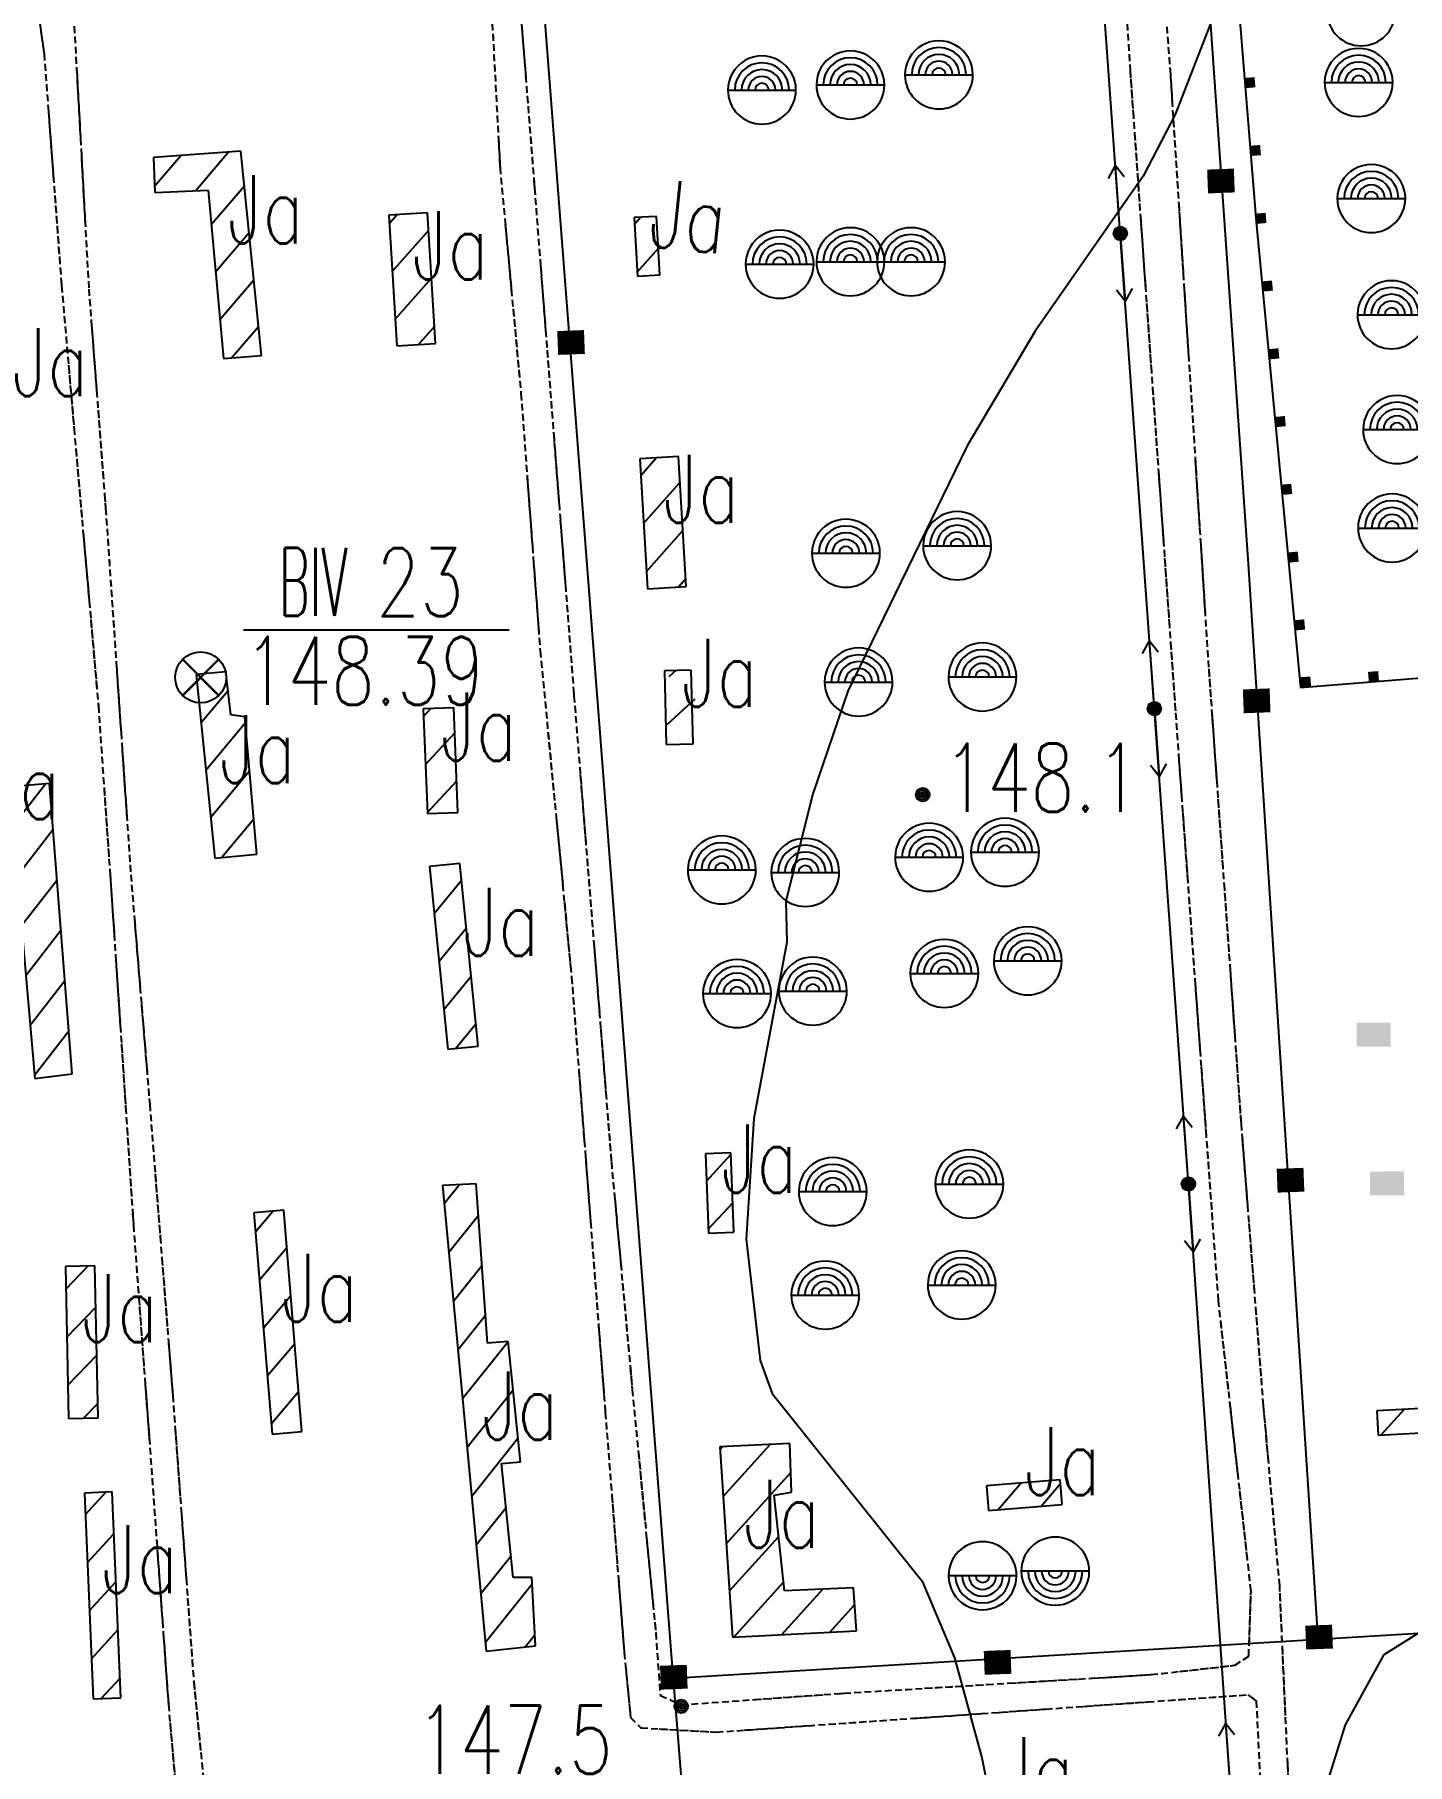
# Model space of a CAD drawing. Extents: x 408766 to 414302, y 5156573 to 5161925.
# Drawn here: x 410005 to 410408, y 5158211 to 5158719 of the extents above; entities that cross this region are included whole.
import ezdxf

# ---------------------------------------------------------------- set-up
doc = ezdxf.new("R2010")
doc.units = 0
doc.header["$LTSCALE"] = 1000
for name, pattern in [('0001', [0.5, 0.5, 0]), ('4350', [0.003, 0.002, -0.001]), ('5130', [1, 1, 0]), ('5310', [1, 1, 0]), ('5400', [1, 1, 0]), ('8111', [1, 1, 0]), ('8112', [1, 1, 0]), ('9995', [0.001, 0, -0.001])]:
    doc.linetypes.add(name, pattern=pattern)
doc.layers.get('0').update_dxf_attribs({"linetype": 'CONTINUOUS'})
for name, color, linetype in [('0001', 1, 'CONTINUOUS'), ('0001ADD', 1, 'CONTINUOUS'), ('0002', 2, 'CONTINUOUS'), ('0002ADD', 2, 'CONTINUOUS'), ('0003ADD', 3, 'CONTINUOUS'), ('0003BAK', 3, 'CONTINUOUS'), ('0005ADD', 5, 'CONTINUOUS'), ('0007', 7, 'CONTINUOUS'), ('0010', 10, 'CONTINUOUS'), ('0010ADD', 10, 'CONTINUOUS'), ('0013', 13, 'CONTINUOUS'), ('0014', 151, 'CONTINUOUS'), ('0015', 15, 'CONTINUOUS'), ('0017', 85, 'CONTINUOUS')]:
    doc.layers.add(name, color=color, linetype=linetype)
doc.styles.add('CADSLDXJ', font='romanc', dxfattribs={"bigfont": 'cadsldxj'})
doc.styles.add('SIMPLEX', font='simplex.shx', dxfattribs={"width": 0.75, "height": 20})

# ---------------------------------------------------------------- blocks, each defined once
blk = doc.blocks.new('8140')
for radius in [0.0002, 0.0001408438795997714, 8.315594389635764e-05, 3.012139848380626e-05]:
    blk.add_circle((0, 0), radius)
at = {"flags": 1}
blk.add_attdef('8140', (0, 0), '', height=1e-07, dxfattribs=at)
blk = doc.blocks.new('1740')
for p, q in [((0.0005231789321881345, 0.0005373210678118655), (-0.0005373210678118655, -0.0005231789321881345)), ((-0.0005373210678118655, 0.0005231789321881345), (0.0005231789321881345, -0.0005373210678118655)), ((0.00053025, 0.00053025), (-0.00053025, -0.00053025)), ((-0.00053025, 0.00053025), (0.00053025, -0.00053025)), ((0.00053025, 0.00053025), (-0.00053025, -0.00053025)), ((-0.0005231789321881345, 0.0005373210678118655), (0.0005373210678118655, -0.0005231789321881345)), ((0.0005373210678118655, 0.0005231789321881345), (-0.0005231789321881345, -0.0005373210678118655))]:
    blk.add_line(p, q)
blk.add_circle((0, 0), 0.00075)
at = {"color": 0, "flags": 1}
blk.add_attdef('1740', (0, 0), '', height=1e-08, dxfattribs=at)
blk = doc.blocks.new('5130')
blk.add_hatch(color=256).paths.add_polyline_path([(0.0002, 0, 1), (-0.0002, 0, 1)])
for points in [[(0, 0), (0.002, 0)], [(0.00163791951807736, 0.0002329556220974421), (0.002, 0), (0.001658335508446954, -0.0002290562335962028)]]:
    blk.add_lwpolyline(points)
blk.add_circle((0, 0), 0.0002)
at = {"flags": 1}
blk.add_attdef('5130', (0, 0), '', height=1e-06, dxfattribs=at)
blk = doc.blocks.new('5131')
for points in [[(-0.00163791951807736, -0.0002329556220974419), (-0.002, 2.449212707644754e-19), (-0.001658335508446954, 0.000229056233596203)], [(0, 0), (-0.002, 2.449212707644754e-19)]]:
    blk.add_lwpolyline(points)
at = {"flags": 1}
blk.add_attdef('5131', (0, 0), '', height=1e-10, dxfattribs=at)
blk = doc.blocks.new('3241')
blk.add_lwpolyline([(-0.001, 0), (0.001, 0)])
for radius, start, end in [(0.001, 359.9998770684631, 180.0000695068902), (0.0008, 0, 180), (0.0006, 0, 180), (0.0004, 0, 180), (0.0002, 0, 180), (0.001, 180.0000915167294, 359.9998163741554)]:
    blk.add_arc((0, 0), radius, start, end)
at = {"flags": 1}
blk.add_attdef('3241', (0, 0), '', height=1e-11, dxfattribs=at)
blk = doc.blocks.new('2111')
h = blk.add_hatch(color=256)
h.paths.add_polyline_path([(0.0005, 0.0003499999999999999), (-0.0005, 0.00035), (-0.0005, -0.00035), (0.0005, -0.00035)])
h.paths.add_polyline_path([(-1.071428571428571e-09, -2.5e-09), (3.392857142857143e-08, -2.5e-09), (3.392857142857143e-08, 1.25e-08), (-1.071428571428571e-09, 1.25e-08)], flags=24)
blk.add_line((0.0005, -0.00035), (0.0005, -0.00035))
at = {"style": 'CADSLDXJ', "flags": 1}
blk.add_attdef('2111', (0, 0), '', height=1e-08, dxfattribs=at)
blk = doc.blocks.new('3244')
blk.add_lwpolyline([(0.001, -1.224606353822377e-19), (-0.001, 1.224606353822377e-19)])
for radius, start, end in [(0.001, 9.151672939466948e-05, 179.9998163741555), (0.001, 179.9998770684631, 6.950689016349543e-05), (0.0008, 180, 0), (0.0006, 180, 0), (0.0004, 180, 0), (0.0002, 180, 0)]:
    blk.add_arc((0, 0), radius, start, end)
at = {"flags": 1}
blk.add_attdef('3244', (0, 0), '', height=1e-08, dxfattribs=at)

msp = doc.modelspace()

# ---------------------------------------------------------------- hatches: boundary and pattern name
at = {"layer": '0001ADD', "linetype": '0001'}
h = msp.add_hatch(dxfattribs=at)
h.set_pattern_fill('U', color=256, scale=10, angle=49.47926324738783, style=0, pattern_type=0)
h.set_pattern_definition([(49.47926324738783, (0, 0), (-7.601708645714712, 6.497232154207374), [])])
h.paths.add_polyline_path([(410060.5210681892, 5158623.914635821), (410071.6050864565, 5158624.782930651), (410065.5197385396, 5158684.912429328), (410039.8743633548, 5158682.958768987), (410040.3090386046, 5158672.756289605), (410055.9570519725, 5158673.407513754)])
h = msp.add_hatch(dxfattribs=at)
h.set_pattern_fill('U', color=256, scale=10, angle=48.4641116775116, style=0, pattern_type=0)
h.set_pattern_definition([(48.4641116775116, (0, 0), (-7.485405289783279, 6.630890411376477), [])])
h.paths.add_polyline_path([(410111.3919457065, 5158627.674648165), (410122.7492698645, 5158628.362151637), (410120.4281903101, 5158666.709621199), (410109.0708661522, 5158666.022117727)])
h = msp.add_hatch(dxfattribs=at)
h.set_pattern_fill('U', color=256, scale=10, angle=48.19074877395953, style=0, pattern_type=0)
h.set_pattern_definition([(48.19074877395953, (-516660.4721832072, 67395.10421145428), (-7.45368368730878, 6.666528293613325), [])])
h.paths.add_polyline_path([(410182.0450950929, 5158648.129013324), (410188.6547192301, 5158648.497478122), (410187.6951029897, 5158665.713301401), (410181.0854788526, 5158665.344836604)])
h = msp.add_hatch(dxfattribs=at)
h.set_pattern_fill('U', color=256, scale=10, angle=48.46405083114058, style=0, pattern_type=0)
h.set_pattern_definition([(48.46405083114058, (0, 0), (-7.485398247975601, 6.630898360644943), [])])
h.paths.add_polyline_path([(410185.041368907, 5158556.269312966), (410196.3986930649, 5158556.956804332), (410194.0888567407, 5158595.119192083), (410182.7315325828, 5158594.431700717)])
h = msp.add_hatch(dxfattribs=at)
h.set_pattern_fill('U', color=256, scale=10, angle=50.07351926288283, style=0, pattern_type=0)
h.set_pattern_definition([(50.07351926288283, (0, 0), (-7.668686072323805, 6.418041284079349), [])])
h.paths.add_polyline_path([(410057.9058372108, 5158477.183704268), (410070.29468364, 5158478.283608139), (410066.7156920069, 5158518.705468853), (410062.5860765305, 5158519.255420789), (410061.2095380384, 5158531.904436368), (410052.3996832423, 5158531.079502412)])
h = msp.add_hatch(dxfattribs=at)
h.set_pattern_fill('U', color=256, scale=10, angle=42.51340676477579, style=0, pattern_type=0)
h.set_pattern_definition([(42.51340676477579, (0, 0), (-6.757627062557568, 7.371192337972845), [])])
h.paths.add_polyline_path([(410190.547966314, 5158510.894313791), (410198.463659174, 5158510.550562055), (410199.405264858, 5158532.23008489), (410191.4895719979, 5158532.573836626)])
h = msp.add_hatch(dxfattribs=at)
h.set_pattern_fill('U', color=256, scale=10, angle=47.24304769748964, style=0, pattern_type=0)
h.set_pattern_definition([(47.24304769748964, (0, 0), (-7.342401379610041, 6.788898436469687), [])])
h.paths.add_polyline_path([(410120.349571083, 5158490.220098771), (410129.3411934065, 5158490.572287841), (410128.1355835998, 5158521.357292189), (410119.1439612763, 5158521.00510312)])
h = msp.add_hatch(dxfattribs=at)
h.set_pattern_fill('U', color=256, scale=10, angle=52.11655030829089, style=0, pattern_type=0)
h.set_pattern_definition([(52.11655030829089, (0, 0), (-7.892614927206903, 6.140572417196199), [])])
h.paths.add_polyline_path([(410005.0131126935, 5158412.393056974), (410016.0254206306, 5158413.767942866), (410009.4016328693, 5158499.104768341), (409957.9191059332, 5158494.705104432), (409957.6437940116, 5158482.606052894), (409998.6646368539, 5158485.355836784)])
h = msp.add_hatch(dxfattribs=at)
h.set_pattern_fill('U', color=256, scale=10, angle=50.67250783360658, style=0, pattern_type=0)
h.set_pattern_definition([(50.67250783360658, (511878.5121338507, -15278.0230123857), (-7.735362062573138, 6.337521105361641), [])])
h.paths.add_polyline_path([(410126.3195982582, 5158421.050152221), (410135.2279378656, 5158421.935005865), (410129.8978383068, 5158475.599690119), (410120.9894986994, 5158474.714836474)])
h = msp.add_hatch(dxfattribs=at)
h.set_pattern_fill('U', color=256, scale=10, angle=47.14501627611589, style=0, pattern_type=0)
h.set_pattern_definition([(47.14501627611588, (193359.1875659975, -11739.12423556577), (-7.330775029281314, 6.801451129727062), [])])
h.paths.add_polyline_path([(410202.8791182368, 5158367.002452102), (410210.3645582653, 5158367.282819984), (410209.4912799848, 5158390.602103529), (410202.0058399563, 5158390.321735648)])
h = msp.add_hatch(dxfattribs=at)
h.set_pattern_fill('U', color=256, scale=10, angle=51.33267119403411, style=0, pattern_type=0)
h.set_pattern_definition([(51.33267119403411, (0, 0), (-7.807868062492557, 6.247975377569019), [])])
h.paths.add_polyline_path([(410137.6668978928, 5158244.12720554), (410152.107977413, 5158245.729851018), (410151.0382560877, 5158265.851947268), (410145.5114294416, 5158265.851947268), (410142.1431977632, 5158299.324701458), (410147.6789354104, 5158299.805496312), (410144.0686708093, 5158335.143809102), (410138.0515490635, 5158334.663026354), (410134.6788830008, 5158381.422874012), (410124.8108151627, 5158380.942079158)])
h = msp.add_hatch(dxfattribs=at)
h.set_pattern_fill('U', color=256, scale=9.999999999999998, angle=49.71994496524898, style=0, pattern_type=0)
h.set_pattern_definition([(49.71994496524898, (161126.0878795075, -10282.6350464439), (-7.628934344406, 6.465242514302352), [])])
h.paths.add_polyline_path([(410074.7951557741, 5158307.95445411), (410083.523891781, 5158308.67514598), (410078.1572409575, 5158373.678921597), (410069.4285049505, 5158372.958229728)])
h = msp.add_hatch(dxfattribs=at)
h.set_pattern_fill('U', color=256, scale=10, angle=46.19206603239702, style=0, pattern_type=0)
h.set_pattern_definition([(46.19206603239702, (0, 0), (-7.216643774436172, 6.922431121570776), [])])
h.paths.add_polyline_path([(410014.9853674484, 5158312.499446442), (410023.639976559, 5158312.679535697), (410022.7098330137, 5158357.393353934), (410014.0552239031, 5158357.21326468)])
h = msp.add_hatch(dxfattribs=at)
h.set_pattern_fill('U', color=256, scale=10, angle=47.89231189812153, style=0, pattern_type=0)
h.set_pattern_definition([(47.89231189812153, (0, 0), (-7.418858746483956, 6.705261732379916), [])])
h.paths.add_polyline_path([(410399.5907373837, 5158307.662239606), (410448.9972544821, 5158310.158419282), (410448.6376353101, 5158317.277202376), (410399.2311182117, 5158314.7810227)])
h = msp.add_hatch(dxfattribs=at)
h.set_pattern_fill('U', color=256, scale=10, angle=47.89512291183134, style=0, pattern_type=0)
h.set_pattern_definition([(47.89512291183134, (0, 0), (-7.419187707381842, 6.704897744383143), [])])
h.paths.add_polyline_path([(410209.9838519354, 5158248.285430974), (410246.4092577803, 5158250.127553881), (410245.4870958743, 5158262.792136765), (410225.1995339424, 5158261.871075311), (410222.2025024689, 5158289.963413334), (410227.2743823938, 5158290.884474788), (410226.8133119988, 5158305.16090311), (410206.2951831953, 5158304.239841656)])
h = msp.add_hatch(dxfattribs=at)
h.set_pattern_fill('U', color=256, scale=9.999999999999998, angle=47.41652204677565, style=0, pattern_type=0)
h.set_pattern_definition([(47.41652204677565, (496901.1768133373, -15541.50825415831), (-7.362922432526068, 6.766636775577983), [])])
h.paths.add_polyline_path([(410022.2400690629, 5158230.11431546), (410030.3260745188, 5158230.455554478), (410027.7744121488, 5158290.92887075), (410019.6884066928, 5158290.58763173)])

# ---------------------------------------------------------------- linework, layer by layer
at = {"layer": '0001', "linetype": '0001'}
for points in [[(410060.5210681892, 5158623.914635821), (410071.6050864565, 5158624.782930651), (410065.5197385396, 5158684.912429328), (410039.8743633548, 5158682.958768987), (410040.3090386046, 5158672.756289605), (410055.9570519725, 5158673.407513754)], [(410111.3919457065, 5158627.674648165), (410122.7492698645, 5158628.362151637), (410120.4281903101, 5158666.709621199), (410109.0708661522, 5158666.022117727)], [(410182.0450950929, 5158648.129013324), (410188.6547192301, 5158648.497478122), (410187.6951029897, 5158665.713301401), (410181.0854788526, 5158665.344836604)], [(410185.041368907, 5158556.269312966), (410196.3986930649, 5158556.956804332), (410194.0888567407, 5158595.119192083), (410182.7315325828, 5158594.431700717)], [(410057.9058372108, 5158477.183704268), (410070.29468364, 5158478.283608139), (410066.7156920069, 5158518.705468853), (410062.5860765305, 5158519.255420789), (410061.2095380384, 5158531.904436368), (410052.3996832423, 5158531.079502412)], [(410190.5213271272, 5158510.526840098), (410198.4417670639, 5158510.734180206), (410197.8740404585, 5158532.426713902), (410189.9536005218, 5158532.219373794)], [(410120.349571083, 5158490.220098771), (410129.3411934065, 5158490.572287841), (410128.1355835998, 5158521.357292189), (410119.1439612763, 5158521.00510312)], [(410005.0131126935, 5158412.393056974), (410016.0254206306, 5158413.767942866), (410009.4016328693, 5158499.104768341), (409957.9191059332, 5158494.705104432), (409957.6437940116, 5158482.606052894), (409998.6646368539, 5158485.355836784)], [(410126.3195982582, 5158421.050152221), (410135.2279378656, 5158421.935005865), (410129.8978383068, 5158475.599690119), (410120.9894986994, 5158474.714836474)], [(410202.8791182368, 5158367.002452102), (410210.3645582653, 5158367.282819984), (410209.4912799848, 5158390.602103529), (410202.0058399563, 5158390.321735648)], [(410137.6668978928, 5158244.12720554), (410152.107977413, 5158245.729851018), (410151.0382560877, 5158265.851947268), (410145.5114294416, 5158265.851947268), (410142.1431977632, 5158299.324701458), (410147.6789354104, 5158299.805496312), (410144.0686708093, 5158335.143809102), (410138.0515490635, 5158334.663026354), (410134.6788830008, 5158381.422874012), (410124.8108151627, 5158380.942079158)], [(410074.7951557741, 5158307.95445411), (410083.523891781, 5158308.67514598), (410078.1572409575, 5158373.678921597), (410069.4285049505, 5158372.958229728)], [(410014.9853674484, 5158312.499446442), (410023.639976559, 5158312.679535697), (410022.7098330137, 5158357.393353934), (410014.0552239031, 5158357.21326468)], [(410399.5907373837, 5158307.662239606), (410448.9972544821, 5158310.158419282), (410448.6376353101, 5158317.277202376), (410399.2311182117, 5158314.7810227)], [(410209.9838519354, 5158248.285430974), (410246.4092577803, 5158250.127553881), (410245.4870958743, 5158262.792136765), (410225.1995339424, 5158261.871075311), (410222.2025024689, 5158289.963413334), (410227.2743823938, 5158290.884474788), (410226.8133119988, 5158305.16090311), (410206.2951831953, 5158304.239841656)], [(410285.1680789182, 5158285.526659053), (410306.8213256585, 5158287.234087254), (410306.2515292405, 5158294.460709489), (410284.5982825001, 5158292.753281288)], [(410022.2400690629, 5158230.11431546), (410030.3260745188, 5158230.455554478), (410027.7744121488, 5158290.92887075), (410019.6884066928, 5158290.58763173)]]:
    msp.add_lwpolyline(points, close=True, dxfattribs=at)
at = {"layer": '0001ADD', "linetype": '0001'}
for p, q in [((410287.9858138925, 5158285.748846525), (410294.6425903633, 5158293.545307293)), ((410300.5956405048, 5158286.743171941), (410306.3304466265, 5158293.45981492))]:
    msp.add_line(p, q, dxfattribs=at)
at = {"layer": '0002', "linetype": '5130'}
msp.add_lwpolyline([(409624.5082179944, 5158685.742677473), (409800.6376578804, 5158697.648771915), (409811.8799836701, 5158568.860974045), (409853.2059332739, 5158571.362576856), (409888.4303388998, 5158197.153712978), (409916.68748202, 5158047.061309012), (410188.344056161, 5157872.285431345), (410375.7241838187, 5157923.65931413), (410343.8806584248, 5158381.420719284), (410301.7681334964, 5158969.558937315), (410272.6519023089, 5159369.069500232), (410303.7046291551, 5159372.718398825), (410325.9286656296, 5159389.138430387), (410751.713798297, 5159423.1987232), (410952.6645358212, 5159439.827303372), (410927.0423883641, 5159780.179508333), (410914.2892889322, 5159966.845441034), (410927.1031183139, 5159963.354939154), (410911.8641029987, 5160209.347480169)], dxfattribs=at)
at = {"layer": '0003ADD', "linetype": '4350'}
for points in [[(410137.9425535318, 5158738.008500024), (410138.6111894884, 5158737.266459111), (410139.6325003083, 5158718.29277538)], [(410015.9810556707, 5158733.536310329), (410017.0841441962, 5158713.566753606)], [(410147.7116198491, 5158726.043183393), (410149.287540212, 5158706.105368191)], [(410006.6444050539, 5158721.659192137), (410007.7819845326, 5158713.478383813), (410008.6632905939, 5158701.771030928)], [(410327.8093694763, 5158695.007801905), (410326.8647852884, 5158708.361292345), (410326.441436384, 5158714.9608706)], [(410339.2136667234, 5158699.033733093), (410338.6699611526, 5158707.460216599), (410337.7968369127, 5158718.983178359)], [(410139.901250029, 5158713.300003245), (410140.9762489116, 5158693.328914708)], [(410017.3599163276, 5158708.574364426), (410018.4630048532, 5158688.604807703)], [(410149.6815203027, 5158701.120914391), (410151.2574406656, 5158681.18309919)], [(410009.0386186251, 5158696.785137942), (410010.5399307503, 5158676.841565997)], [(410329.5733835619, 5158670.070114476), (410328.1621722935, 5158690.02026442)], [(410340.8234049227, 5158674.085612063), (410339.5356143633, 5158694.044108887)], [(410141.2449986322, 5158688.336142573), (410141.690257073, 5158680.064230959), (410142.7717431028, 5158668.398138995)], [(410018.7387769846, 5158683.612418522), (410019.8418655102, 5158663.642861799)], [(410151.6514207562, 5158676.19864539), (410151.8195734994, 5158674.071254693), (410153.2039508066, 5158656.258996829)], [(410010.9152587815, 5158671.855673011), (410012.4165709066, 5158651.912101067)], [(410342.4331431221, 5158649.137491032), (410341.1453525626, 5158669.095987857)], [(410331.3373976476, 5158645.132427047), (410329.926186379, 5158665.08257699)], [(410020.1176376415, 5158658.650472619), (410020.9075722524, 5158644.350039196), (410021.3422112367, 5158638.688933887)], [(410143.2332809826, 5158663.419486287), (410145.0794325019, 5158643.504875456)], [(410153.5913848471, 5158651.274029942), (410155.1411210094, 5158631.334162395)], [(410012.7918989378, 5158646.926208081), (410012.9134330211, 5158645.31173785), (410014.5171762395, 5158627.000873186)], [(410344.0428813215, 5158624.189370003), (410342.755090762, 5158644.147866827)], [(410145.5409703817, 5158638.526222748), (410147.387121901, 5158618.611611917)], [(410333.1014117331, 5158620.194739618), (410331.6902004647, 5158640.144889561)], [(410021.724966532, 5158633.703605574), (410023.2559877133, 5158613.762292325)], [(410155.5285550499, 5158626.349195507), (410157.0782912122, 5158606.40932796)], [(410014.9534274093, 5158622.019941052), (410016.6984320886, 5158602.096212518)], [(410345.6526195208, 5158599.241248973), (410344.3648289613, 5158619.199745797)], [(410147.8486076489, 5158613.63295485), (410149.3350225464, 5158593.688267067)], [(410334.8654258188, 5158595.257052189), (410333.4542145503, 5158615.207202133)], [(410023.6387430086, 5158608.776964012), (410025.1697641898, 5158588.835650762)], [(410157.4657252528, 5158601.424361072), (410159.015461415, 5158581.484493525)], [(410017.1346832584, 5158597.115280385), (410018.8796879377, 5158577.191551852)], [(410347.2623577202, 5158574.293127943), (410345.9745671607, 5158594.251624767)], [(410149.7066262707, 5158588.702095122), (410151.1930411682, 5158568.757407339)], [(410336.6294399044, 5158570.31936476), (410335.2182286359, 5158590.269514703)], [(410025.5525194851, 5158583.850322449), (410025.8548882084, 5158579.91201676), (410026.9541976178, 5158563.899604178)], [(410019.3159391076, 5158572.210619719), (410021.0609437868, 5158552.286891186)], [(410159.4028954555, 5158576.499526638), (410160.9526316178, 5158556.55965909)], [(410348.8720959195, 5158549.345006913), (410347.58430536, 5158569.303503737)], [(410151.5646448926, 5158563.771235393), (410153.0510597901, 5158543.826547611)], [(410338.39345399, 5158545.381677331), (410336.9822427215, 5158565.331827275)], [(410027.2966593896, 5158558.911345972), (410028.6665064767, 5158538.958313146)], [(410021.4971949566, 5158547.305959052), (410023.2421996359, 5158527.382230518)], [(410161.3400656583, 5158551.574692203), (410162.8898018206, 5158531.634824655)], [(410350.5388164343, 5158524.40074716), (410349.9117168072, 5158533.232705086), (410349.1940435594, 5158544.355382707)], [(410153.4226635144, 5158538.840375665), (410153.4789623666, 5158538.0849587), (410155.3228901185, 5158518.931022371)], [(410340.1574680756, 5158520.443989902), (410338.7462568071, 5158540.394139846)], [(410029.0089682484, 5158533.970054939), (410030.3788153355, 5158514.017022112)], [(410163.2772358611, 5158526.649857768), (410163.4171779424, 5158524.849276074), (410164.8712984016, 5158506.713489785)], [(410023.6784508057, 5158522.401298385), (410023.7241453977, 5158521.879576778), (410025.0717855504, 5158502.449975816)], [(410352.3094453978, 5158499.463528529), (410350.892942227, 5158519.413303434)], [(410155.8020193629, 5158513.954031798), (410157.7185363401, 5158494.046069505)], [(410341.9410123911, 5158495.507702496), (410341.1891138028, 5158505.85971935), (410340.5102708927, 5158515.456452416)], [(410030.7212771073, 5158509.028763906), (410032.0911241944, 5158489.07573108)], [(410165.2709140423, 5158501.729484634), (410166.8693766051, 5158481.793464032)], [(410025.4177551281, 5158497.461959672), (410026.8016334384, 5158477.509895097)], [(410354.0800743612, 5158474.526309897), (410352.6635711905, 5158494.476084802)], [(410158.1976655844, 5158489.069078932), (410160.1141825617, 5158469.161116638)], [(410343.7520678323, 5158470.573387221), (410342.3032234793, 5158490.520839441)], [(410032.4335859661, 5158484.087472874), (410033.244663081, 5158472.273418261), (410033.9134089742, 5158464.142737529)], [(410167.2689922458, 5158476.809458882), (410168.8674548087, 5158456.87343828)], [(410027.1476030161, 5158472.521878953), (410028.3697120548, 5158454.902122739), (410028.5235564208, 5158452.569278231)], [(410345.5631232735, 5158445.639071947), (410344.1142789205, 5158465.586524166)], [(410355.8507033247, 5158449.589091266), (410354.4342001539, 5158469.538866171)], [(410160.593311806, 5158464.184126065), (410162.5098287833, 5158444.276163771)], [(410034.3232733457, 5158459.159564725), (410035.9627308315, 5158439.226873508)], [(410169.2670704494, 5158451.88943313), (410170.8655330123, 5158431.953412528)], [(410028.8525773144, 5158447.580115451), (410030.1686608887, 5158427.623464327)], [(410347.3741787148, 5158420.704756673), (410345.9253343618, 5158440.652208892)], [(410357.6213322881, 5158424.651872634), (410356.2048291173, 5158444.601647539)], [(410162.9359768846, 5158439.294571796), (410164.4802728207, 5158419.354282177)], [(410036.372595203, 5158434.243700704), (410038.0120526889, 5158414.311009486)], [(410171.265148653, 5158426.969407378), (410172.8636112159, 5158407.033386775)], [(410030.4976817823, 5158422.634301547), (410031.8137653566, 5158402.677650425)], [(410359.3919612516, 5158399.714654002), (410357.9754580808, 5158419.664428907)], [(410349.185234156, 5158395.770441399), (410347.736389803, 5158415.717893618)], [(410164.8663468048, 5158414.369209773), (410166.4106427409, 5158394.428920154)], [(410038.4219170603, 5158409.327836682), (410038.7899452127, 5158404.853312895), (410040.0150126479, 5158389.391402191)], [(410173.2632268566, 5158402.049381625), (410174.3988041627, 5158387.886464647), (410174.9290879029, 5158382.119161346)], [(410032.1427862502, 5158397.688487644), (410033.4588698245, 5158377.731836521)], [(410361.348120257, 5158374.7913192), (410359.7796588119, 5158394.729722563)], [(410166.7967167249, 5158389.443847749), (410168.3410126611, 5158369.503558131)], [(410350.9962895972, 5158370.836126124), (410349.5474452443, 5158390.783578344)], [(410040.409931564, 5158384.407022686), (410041.9896072285, 5158364.469504666)], [(410175.3868896443, 5158377.140163699), (410177.2180966096, 5158357.224173113)], [(410033.7878907181, 5158372.742673741), (410034.0143032804, 5158369.309429375), (410035.2408044755, 5158352.795615504)], [(410363.3086970633, 5158349.868314994), (410361.7402356182, 5158369.806718359)], [(410168.7270866451, 5158364.518485727), (410170.2713825812, 5158344.578196108)], [(410352.8545578873, 5158345.906170851), (410352.719632345, 5158347.109424877), (410351.3585006855, 5158365.849263069)], [(410042.3845261447, 5158359.485125161), (410043.9642018091, 5158339.547607142)], [(410177.675898351, 5158352.245175466), (410179.5071053164, 5158332.329184879)], [(410035.6111405813, 5158347.809349248), (410037.0924850045, 5158327.864284227)], [(410365.2692738696, 5158324.94531079), (410363.7008124245, 5158344.883714153)], [(410170.6574565653, 5158339.593123704), (410172.2017525014, 5158319.652834086)], [(410355.6404447145, 5158321.061879059), (410353.4117352527, 5158340.937312492)], [(410044.3591207252, 5158334.563227637), (410045.5638896754, 5158319.357509657), (410045.9109338413, 5158314.623584541)], [(410179.9649070578, 5158327.350187232), (410180.5462756932, 5158321.027290645), (410181.8531051973, 5158307.439557317)], [(410037.4628211103, 5158322.878017971), (410038.6499453629, 5158306.89438173), (410038.9351423768, 5158302.932293121)], [(410367.4063538116, 5158300.037150747), (410365.9437267463, 5158316.371613585), (410365.6613892308, 5158319.960709949)], [(410172.5878264855, 5158314.667761682), (410172.6148090945, 5158314.319356284), (410174.1577695131, 5158294.729475218)], [(410358.4263315417, 5158296.217587269), (410356.1976220799, 5158316.093020701)], [(410046.2765029297, 5158309.636966524), (410047.7387792835, 5158289.690494458)], [(410039.2941209991, 5158297.945196335), (410040.7300354886, 5158277.996809193)], [(410182.3317821655, 5158302.462523224), (410184.2464900386, 5158282.554386853)], [(410369.6359933, 5158275.136775092), (410367.8522817093, 5158295.057075616)], [(410174.5503692915, 5158289.744912507), (410176.1207684053, 5158269.806661665)], [(410361.2122183688, 5158271.373295479), (410358.9835089071, 5158291.24872891)], [(410048.1043483719, 5158284.703876441), (410049.5666247258, 5158264.757404376)], [(410184.7251670068, 5158277.57735276), (410186.6398748799, 5158257.66921639)], [(410041.089014111, 5158273.009712407), (410042.5249286005, 5158253.061325265)], [(410371.2812125574, 5158250.197104846), (410370.6872932981, 5158263.395969004), (410370.0819211977, 5158270.156699961)], [(410176.5133681837, 5158264.822098955), (410178.0837672975, 5158244.883848114)], [(410361.7321787162, 5158246.442940836), (410362.2823611443, 5158261.829857061), (410361.7693957342, 5158266.40443712)], [(410049.9321938142, 5158259.770786359), (410051.394470168, 5158239.824314294)], [(410187.1185518482, 5158252.692182297), (410187.420796217, 5158249.549602588), (410188.6664932658, 5158232.752812192)], [(410042.8839072229, 5158248.07422848), (410044.2945365886, 5158228.477113953), (410044.325550871, 5158228.126300751)], [(410341.2426419947, 5158238.193971245), (410357.5009967446, 5158239.998298933), (410360.5323009096, 5158242.016745633)], [(410372.4050192737, 5158225.22237645), (410371.5059739007, 5158245.202159167)], [(410178.545604139, 5158239.905365776), (410180.0204210541, 5158224.683872798), (410183.0994886386, 5158221.608482887), (410183.4543095015, 5158221.588794176)], [(410316.3241537078, 5158236.265281525), (410332.9110895066, 5158237.269348115), (410336.2731510292, 5158237.642464632)], [(410051.7710234292, 5158234.838636226), (410053.7189460542, 5158214.933722324)], [(410241.4621019469, 5158231.719712483), (410242.7480822233, 5158231.811458583), (410261.4246462552, 5158232.942017849)], [(410266.4155105691, 5158233.244132728), (410286.3789678246, 5158234.452592247)], [(410291.3698321384, 5158234.754707127), (410311.333289394, 5158235.963166645)], [(410191.8688360748, 5158229.76110672), (410194.9343748782, 5158228.40027006), (410211.5381597616, 5158229.584839163)], [(410216.5254834592, 5158229.940651383), (410236.4747782493, 5158231.363900263)], [(410288.2178903777, 5158226.183103569), (410301.9515480808, 5158227.144184728), (410308.1686677385, 5158227.585387467)], [(410313.1561247404, 5158227.939326239), (410333.1059527482, 5158229.355081325)], [(410338.0934097501, 5158229.709020097), (410358.0432377578, 5158231.124775182)], [(410362.6997530684, 5158230.353464052), (410363.8195088155, 5158229.514651766), (410364.7138175532, 5158210.935255036)], [(410044.7658676547, 5158223.145726373), (410046.5271347894, 5158203.223428864)], [(410213.4008635454, 5158220.947409157), (410233.3520707007, 5158222.343594333)], [(410238.3398724895, 5158222.692640628), (410258.2910796448, 5158224.088825804)], [(410263.2788814336, 5158224.437872099), (410283.2300885888, 5158225.834057274)], [(410188.4466296156, 5158221.311774542), (410205.2687921403, 5158220.378326922), (410208.4130617566, 5158220.598362862)], [(410373.6552722173, 5158200.254098685), (410373.0547900025, 5158210.782306611), (410372.629780617, 5158220.227430771)]]:
    msp.add_lwpolyline(points, dxfattribs=at)
at = {"layer": '0003BAK', "linetype": '4350'}
for points in [[(410416.9534004947, 5157652.012182905), (410405.7078228231, 5157776.747930165), (410399.7824294856, 5157860.610268054), (410393.2718452228, 5157925.047213126), (410389.1287365482, 5157988.301829931), (410382.5333077309, 5158073.226945003), (410377.7983354383, 5158127.614093746), (410373.0547900025, 5158210.782306611), (410370.6872932981, 5158263.395969004), (410365.9437267463, 5158316.371613585), (410359.4331424835, 5158399.134664968), (410349.9117168072, 5158533.232705086), (410338.6699611526, 5158707.460216599), (410326.2320619857, 5158871.608031906), (410314.9626864513, 5159025.171339411), (410314.3546056561, 5159046.323722453), (410317.9058295966, 5159048.688378989), (410387.1548864801, 5159055.782360701), (410500.52266825, 5159063.924169659), (410608.8352729427, 5159072.791637721), (410719.8212835137, 5159081.111102785), (410826.9501398543, 5159089.387412766), (410890.0526543165, 5159094.739430103)], [(410145.6721019689, 5158751.846219864), (410151.8195734994, 5158674.071254693), (410163.4171779424, 5158524.849276074), (410174.3988041627, 5158387.886464647), (410180.5462756932, 5158321.027290645), (410187.420796217, 5158249.549602588), (410188.7869033478, 5158231.129220878), (410194.9343748782, 5158228.40027006), (410242.7480822233, 5158231.811458583), (410332.9110895066, 5158237.269348115), (410357.5009967446, 5158239.998298933), (410361.599318137, 5158242.727237646), (410362.2823611443, 5158261.829857061), (410352.719632345, 5158347.109424877), (410341.1891138028, 5158505.85971935), (410326.8647852884, 5158708.361292345), (410314.534641662, 5158900.575673677)], [(410015.9810556707, 5158733.536310329), (410035.7702772627, 5158737.881537094), (410094.2725824852, 5158741.572004989), (410133.068863613, 5158743.417238936), (410138.6111894884, 5158737.266459111), (410141.690257073, 5158680.064230959), (410147.848392242, 5158613.635845175), (410153.4789623666, 5158538.0849587), (410162.7161651202, 5158442.132829762), (410172.6148090945, 5158314.319356284), (410178.172972057, 5158243.751278148), (410180.0204210541, 5158224.683872798), (410183.0994886386, 5158221.608482887), (410205.2687921403, 5158220.378326922), (410301.9515480808, 5158227.144184728), (410361.3562505246, 5158231.359885714), (410363.8195088155, 5158229.514651766), (410366.8985764, 5158165.546565807), (410373.0567115691, 5158076.360294675), (410381.689000945, 5157965.812171894), (410386.5421179071, 5157909.506649506), (410391.1393920067, 5157845.599743294)], [(410005.2162708464, 5158731.929500658), (410007.7819845326, 5158713.478383813), (410012.9134330211, 5158645.31173785), (410023.7241453977, 5158521.879576778), (410028.3697120548, 5158454.902122739), (410034.0143032804, 5158369.309429375), (410038.6499453629, 5158306.89438173), (410044.2945365886, 5158228.477113953), (410056.1100804658, 5158094.827438823), (410063.8320329607, 5157978.053847053), (410070.5029096608, 5157887.471179064)], [(410015.9810556707, 5158733.536310329), (410020.9075722524, 5158644.350039196), (410025.8548882084, 5158579.91201676), (410033.244663081, 5158472.273418261), (410038.7899452127, 5158404.853312895), (410045.5638896754, 5158319.357509657), (410051.7269660157, 5158235.288838411), (410059.732550182, 5158153.483503068), (410066.5263226777, 5158063.293419245), (410069.6053902623, 5158009.781658987), (410074.5596534206, 5157949.732115242), (410080.101979296, 5157893.144965071), (410082.0267555103, 5157877.944267415)]]:
    msp.add_lwpolyline(points, dxfattribs=at)
at = {"layer": '0005ADD', "linetype": '5310'}
for points in [[(410086.0490800008, 5159964.777664849), (410095.0757761931, 5159815.113434375), (410116.8212792447, 5159536.688727498), (410088.2463385772, 5159533.813097812), (410107.992757802, 5159296.489475154), (410124.3358292473, 5159080.728638578), (410143.4381435827, 5158871.911824333), (410164.3462870506, 5158600.020809381), (410191.8580101565, 5158244.317172649), (410212.6742985193, 5157988.692174632)], [(410381.9438481362, 5158247.664317227), (410361.5661236024, 5158563.597663708), (410347.2983229309, 5158767.820900636), (410413.2005176456, 5158774.909580264)], [(410192.5181443939, 5158236.210693234), (410470.0740946014, 5158252.99311203), (410514.6848038766, 5158162.865672685)]]:
    msp.add_lwpolyline(points, dxfattribs=at)
at = {"layer": '0005ADD', "linetype": '5310', "const_width": 7}
for points in [[(410349.5130957948, 5158675.94985058), (410357.3643922928, 5158676.246471459)], [(410158.6326340365, 5158628.507220484), (410166.4839305345, 5158628.803841364)], [(410360.0094525512, 5158523.221258043), (410367.8607490492, 5158523.517878923)], [(410369.9473513853, 5158382.379113188), (410377.7986478832, 5158382.675734067)], [(410378.3459487043, 5158248.139902075), (410386.1972452023, 5158248.436522954)], [(410283.9032537075, 5158240.717227512), (410291.7545502055, 5158241.013848391)], [(410188.8177841368, 5158236.356372917), (410196.6690806348, 5158236.652993796)]]:
    msp.add_lwpolyline(points, dxfattribs=at)
at = {"layer": '0007', "linetype": '8111', "elevation": 148}
msp.add_lwpolyline([(410357.062657, 5158739.586286), (410339.970675, 5158695.622219999), (410330.581691, 5158677.47241), (410298.863867, 5158632.008594), (410278.890619, 5158598.280858), (410243.888025, 5158526.243951), (410233.526113, 5158496.058552), (410225.662794, 5158464.534236), (410225.95664, 5158452.464178), (410216.254098, 5158400.675787999), (410213.985712, 5158365.187528), (410218.052947, 5158329.524116999), (410221.58611, 5158319.903883), (410265.682348, 5158264.724272), (410275.193295, 5158242.242391001), (410283.240348, 5158212.817902), (410294.355315, 5158157.280830001), (410310.298445, 5158115.576932), (410326.180299, 5158094.189352999), (410364.94849, 5158052.490958001), (410376.484774, 5158034.397762001), (410376.801770959, 5158033.014065041)], dxfattribs=at)
at = {"layer": '0007', "linetype": '8112', "elevation": 149}
msp.add_lwpolyline([(410409.053273, 5157907.806225), (410404.629246, 5157930.781457), (410387.812963, 5158098.836517), (410383.810873, 5158159.254625), (410385.152827, 5158206.828888), (410390.035018, 5158222.56447), (410401.395923, 5158243.199569999), (410414.951105, 5158251.712479)], dxfattribs=at)
at = {"layer": '0010', "linetype": '5400'}
msp.add_lwpolyline([(410422.3688396285, 5158771.716055578), (410355.3468783934, 5158767.510280867), (410363.768492279, 5158664.11842112), (410376.7721344283, 5158527.282230223), (410451.8648230478, 5158533.240404001), (410450.4612136948, 5158584.410616575), (410495.4538290458, 5158604.944992173), (410443.5767263643, 5158726.463730633), (410422.3688396285, 5158771.716055578)], dxfattribs=at)
at = {"layer": '0010ADD', "linetype": '5400', "const_width": 3}
for points in [[(410360.4490154089, 5158704.871522799), (410363.4391142247, 5158705.115057337)], [(410362.0727051134, 5158684.937540966), (410365.0628039293, 5158685.181075504)], [(410363.696394818, 5158665.003559132), (410366.6864936338, 5158665.24709367)], [(410365.5765669911, 5158645.0922088), (410368.5631135947, 5158645.376003417)], [(410367.468657073, 5158625.18191008), (410370.4552036766, 5158625.465704697)], [(410369.3607471549, 5158605.27161136), (410372.3472937585, 5158605.555405977)], [(410371.2528372368, 5158585.361312639), (410374.2393838404, 5158585.645107256)], [(410373.1449273187, 5158565.451013919), (410376.1314739223, 5158565.734808536)], [(410375.0370174006, 5158545.540715199), (410378.0235640042, 5158545.824509816)], [(410378.4261916403, 5158527.413470168), (410378.1889235322, 5158530.404072757)], [(410398.363532225, 5158528.995383694), (410398.126264117, 5158531.985986283)]]:
    msp.add_lwpolyline(points, dxfattribs=at)
at = {"layer": '0013', "elevation": 148.39}
msp.add_lwpolyline([(410066.3676023055, 5158544.211140528), (410144.3676023055, 5158544.211140528)], dxfattribs=at)

# ---------------------------------------------------------------- block references
at = {"layer": '0002ADD', "linetype": '5130', "xscale": 10000, "yscale": 10000, "zscale": 10000}
for name, p, rotation in [('5130', (410323.8829864512, 5158660.705686863), 94.09556776457269), ('5131', (410323.8829864512, 5158660.705686863), 94.09556776457269), ('5130', (410333.881822438, 5158521.063203073), 94.09556776457269), ('5131', (410333.881822438, 5158521.063203073), 94.09556776457269), ('5130', (410343.8806584248, 5158381.420719284), 94.09556776457269), ('5131', (410343.8806584248, 5158381.420719284), 93.97929109875507), ('5130', (410356.2933365176, 5158202.98429005), 93.97929109875507)]:
    msp.add_blockref(name, p, dxfattribs=dict(at, rotation=rotation))
at = {"layer": '0015', "linetype": '0001', "xscale": 10000, "yscale": 10000, "zscale": 10000}
for p in [(410394.6245858521, 5158725.822916968), (410244.6093622766, 5158704.311820147), (410270.6020975712, 5158707.278868401), (410393.881932049, 5158705.053579183), (410218.6166269819, 5158702.828289966), (410397.5951799483, 5158670.932530306), (410223.8151824873, 5158651.646722702), (410244.6093622766, 5158652.38848174), (410262.4329479697, 5158652.38848174), (410403.5363681406, 5158636.811493533), (410405.1854945754, 5158603.075910956), (410403.7002080854, 5158574.14719955), (410275.9644719053, 5158568.954862078), (410243.2878946152, 5158566.729584966), (410247.0011425145, 5158528.899728796), (410283.3909677037, 5158530.383246871), (410267.7319528393, 5158477.401440736), (410290.0114402347, 5158478.884970916), (410206.8346788454, 5158473.692633444), (410231.3421065339, 5158472.950874406), (410296.6952822301, 5158446.989211256), (410272.1878334255, 5158443.280391858), (410211.2905805478, 5158437.346295348), (410233.5700679431, 5158438.088066491), (410239.4323240935, 5158379.184668532), (410279.535397182, 5158381.40995775), (410237.2043838004, 5158348.772439051), (410277.3074568889, 5158351.739487306)]:
    msp.add_blockref('3241', p, dxfattribs=at)
at = {"layer": '0015', "xscale": 10000, "yscale": 10000, "zscale": 10000}
for name, p in [('1740', (410053.779531, 5158530.236331, 148.39)), ('8140', (410265.856248, 5158495.798689, 148.1)), ('8140', (410194.900574, 5158227.954744, 147.5))]:
    msp.add_blockref(name, p, dxfattribs=at)
at = {"layer": '0015', "linetype": '5400', "xscale": 10000, "yscale": 10000, "zscale": 10000}
msp.add_blockref('2111', (410398.2810102829, 5158425.305917778), dxfattribs=at)
at = {"layer": '0015', "linetype": '5400', "xscale": 10000, "yscale": 10000, "zscale": 10000, "rotation": 0.3447277154087941}
msp.add_blockref('2111', (410402.2395641028, 5158381.594368566), dxfattribs=at)
at = {"layer": '0015', "linetype": '9995', "xscale": 10000, "yscale": 10000, "zscale": 10000}
for p in [(410304.7714107466, 5158267.659365618), (410283.4187181584, 5158266.326413766)]:
    msp.add_blockref('3244', p, dxfattribs=at)

# ---------------------------------------------------------------- texts
at = {"layer": '0007', "style": 'SIMPLEX', "width": 0.75}
for s, p in [('148.39', (410066.3676023055, 5158522.211140528, 148.39)), ('148.1', (410271.856248, 5158490.798689, 148.1)), ('147.5', (410116.9821324912, 5158208.163433604, 147.5))]:
    msp.add_text(s, height=20, dxfattribs=at).set_placement(p)
at = {"layer": '0014', "style": 'SIMPLEX'}
for s, width, p in [('BIV', 0.5, (410076.7461295974, 5158548.29597814)), ('23', 0.75, (410105.319783022, 5158548.243573935, 148.39))]:
    msp.add_text(s, height=20, dxfattribs=dict(at, width=width)).set_placement(p)
at = {"layer": '0017', "linetype": '0001', "style": 'SIMPLEX', "width": 0.75}
for p in [(410061.6077457557, 5158657.778182606), (410115.9100680083, 5158647.192134682), (409998.3681730833, 5158612.861050047), (410189.5651128239, 5158575.694252525), (410194.976615586, 5158521.56219934), (410124.2425773414, 5158505.788695481), (410059.2823757029, 5158499.181987495), (409990.1296294249, 5158488.632403233), (410130.7755283774, 5158448.43095883), (410206.6299474553, 5158378.865029659), (410077.5056531369, 5158340.927179899), (410018.847600231, 5158334.946400188), (410136.3702205517, 5158306.281337423), (410295.7098040789, 5158289.99368427), (410213.2114080483, 5158274.535646089), (410024.6832050146, 5158261.16789338), (410287.7974788105, 5158198.88109057)]:
    msp.add_text('Ja', height=20, dxfattribs=at).set_placement(p)
msp.add_text('Ja', height=20, rotation=354.2287368312824, dxfattribs=at).set_placement((410184.8700990412, 5158656.921157362))

doc.saveas('drawing.dxf')
